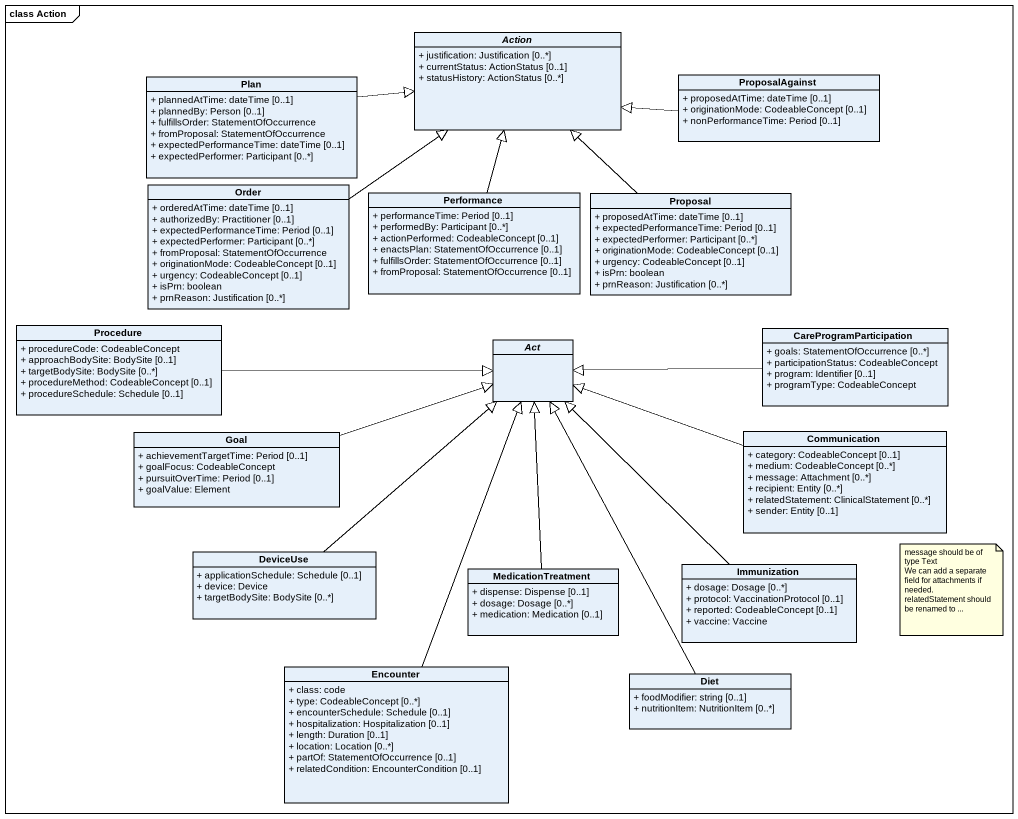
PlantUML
@startuml
mainframe class Action
hide circle
hide empty members
skinparam classAttributeIconSize 0
abstract class "Action" as Action_ {
  + justification: Justification [0..*]
  + currentStatus: ActionStatus [0..1]
  + statusHistory: ActionStatus [0..*]
}
class Plan {
  + plannedAtTime: dateTime [0..1]
  + plannedBy: Person [0..1]
  + fulfillsOrder: StatementOfOccurrence
  + fromProposal: StatementOfOccurrence
  + expectedPerformanceTime: dateTime [0..1]
  + expectedPerformer: Participant [0..*]
}
class ProposalAgainst {
  + proposedAtTime: dateTime [0..1]
  + originationMode: CodeableConcept [0..1]
  + nonPerformanceTime: Period [0..1]
}
class Order {
  + orderedAtTime: dateTime [0..1]
  + authorizedBy: Practitioner [0..1]
  + expectedPerformanceTime: Period [0..1]
  + expectedPerformer: Participant [0..*]
  + fromProposal: StatementOfOccurrence
  + originationMode: CodeableConcept [0..1]
  + urgency: CodeableConcept [0..1]
  + isPrn: boolean
  + prnReason: Justification [0..*]
}
class Performance {
  + performanceTime: Period [0..1]
  + performedBy: Participant [0..*]
  + actionPerformed: CodeableConcept [0..1]
  + enactsPlan: StatementOfOccurrence [0..1]
  + fulfillsOrder: StatementOfOccurrence [0..1]
  + fromProposal: StatementOfOccurrence [0..1]
}
class Proposal {
  + proposedAtTime: dateTime [0..1]
  + expectedPerformanceTime: Period [0..1]
  + expectedPerformer: Participant [0..*]
  + originationMode: CodeableConcept [0..1]
  + urgency: CodeableConcept [0..1]
  + isPrn: boolean
  + prnReason: Justification [0..*]
}
class Procedure {
  + procedureCode: CodeableConcept
  + approachBodySite: BodySite [0..1]
  + targetBodySite: BodySite [0..*]
  + procedureMethod: CodeableConcept [0..1]
  + procedureSchedule: Schedule [0..1]
}
abstract class Act
class CareProgramParticipation {
  + goals: StatementOfOccurrence [0..*]
  + participationStatus: CodeableConcept
  + program: Identifier [0..1]
  + programType: CodeableConcept
}
class Goal {
  + achievementTargetTime: Period [0..1]
  + goalFocus: CodeableConcept
  + pursuitOverTime: Period [0..1]
  + goalValue: Element
}
class Communication {
  + category: CodeableConcept [0..1]
  + medium: CodeableConcept [0..*]
  + message: Attachment [0..*]
  + recipient: Entity [0..*]
  + relatedStatement: ClinicalStatement [0..*]
  + sender: Entity [0..1]
}
class DeviceUse {
  + applicationSchedule: Schedule [0..1]
  + device: Device
  + targetBodySite: BodySite [0..*]
}
class MedicationTreatment {
  + dispense: Dispense [0..1]
  + dosage: Dosage [0..*]
  + medication: Medication [0..1]
}
class Immunization {
  + dosage: Dosage [0..*]
  + protocol: VaccinationProtocol [0..1]
  + reported: CodeableConcept [0..1]
  + vaccine: Vaccine
}
class Encounter {
  + class: code
  + type: CodeableConcept [0..*]
  + encounterSchedule: Schedule [0..1]
  + hospitalization: Hospitalization [0..1]
  + length: Duration [0..1]
  + location: Location [0..*]
  + partOf: StatementOfOccurrence [0..1]
  + relatedCondition: EncounterCondition [0..1]
}
class Diet {
  + foodModifier: string [0..1]
  + nutritionItem: NutritionItem [0..*]
}
Plan -right-|> Action_
ProposalAgainst -left-|> Action_
Order -up-|> Action_
Performance -up-|> Action_
Proposal -up-|> Action_
Procedure -right-|> Act
CareProgramParticipation -left-|> Act
Goal -right-|> Act
Communication -left-|> Act
DeviceUse -up-|> Act
MedicationTreatment -up-|> Act
Immunization -up-|> Act
Encounter -up-|> Act
Diet -up-|> Act
note as N1
  message should be of type Text
  We can add a separate field for attachments if needed.
  relatedStatement should be renamed to ...
end note
@enduml
